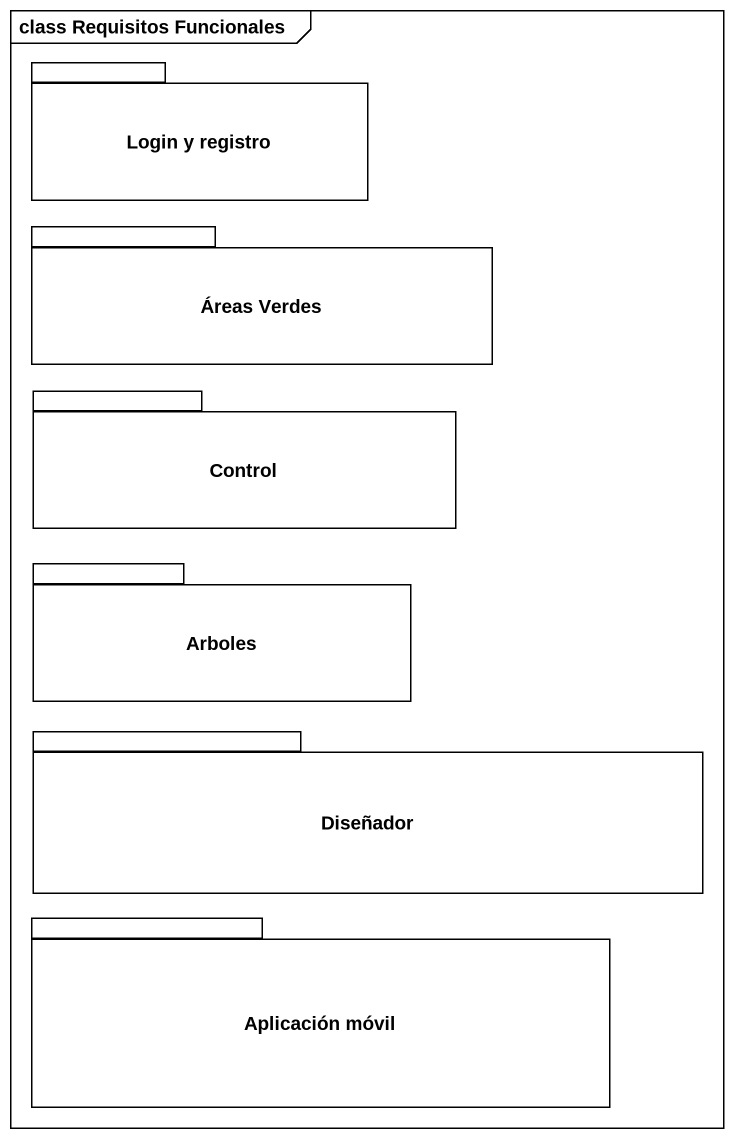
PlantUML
@startuml
mainframe class Requisitos Funcionales
package "Login y registro" as Login_y_registro {
}
package "Áreas Verdes" as Áreas_Verdes {
}
package "Control" as Control_ {
}
package Arboles {
}
package Diseñador {
}
package "Aplicación móvil" as Aplicación_móvil {
}
@enduml
